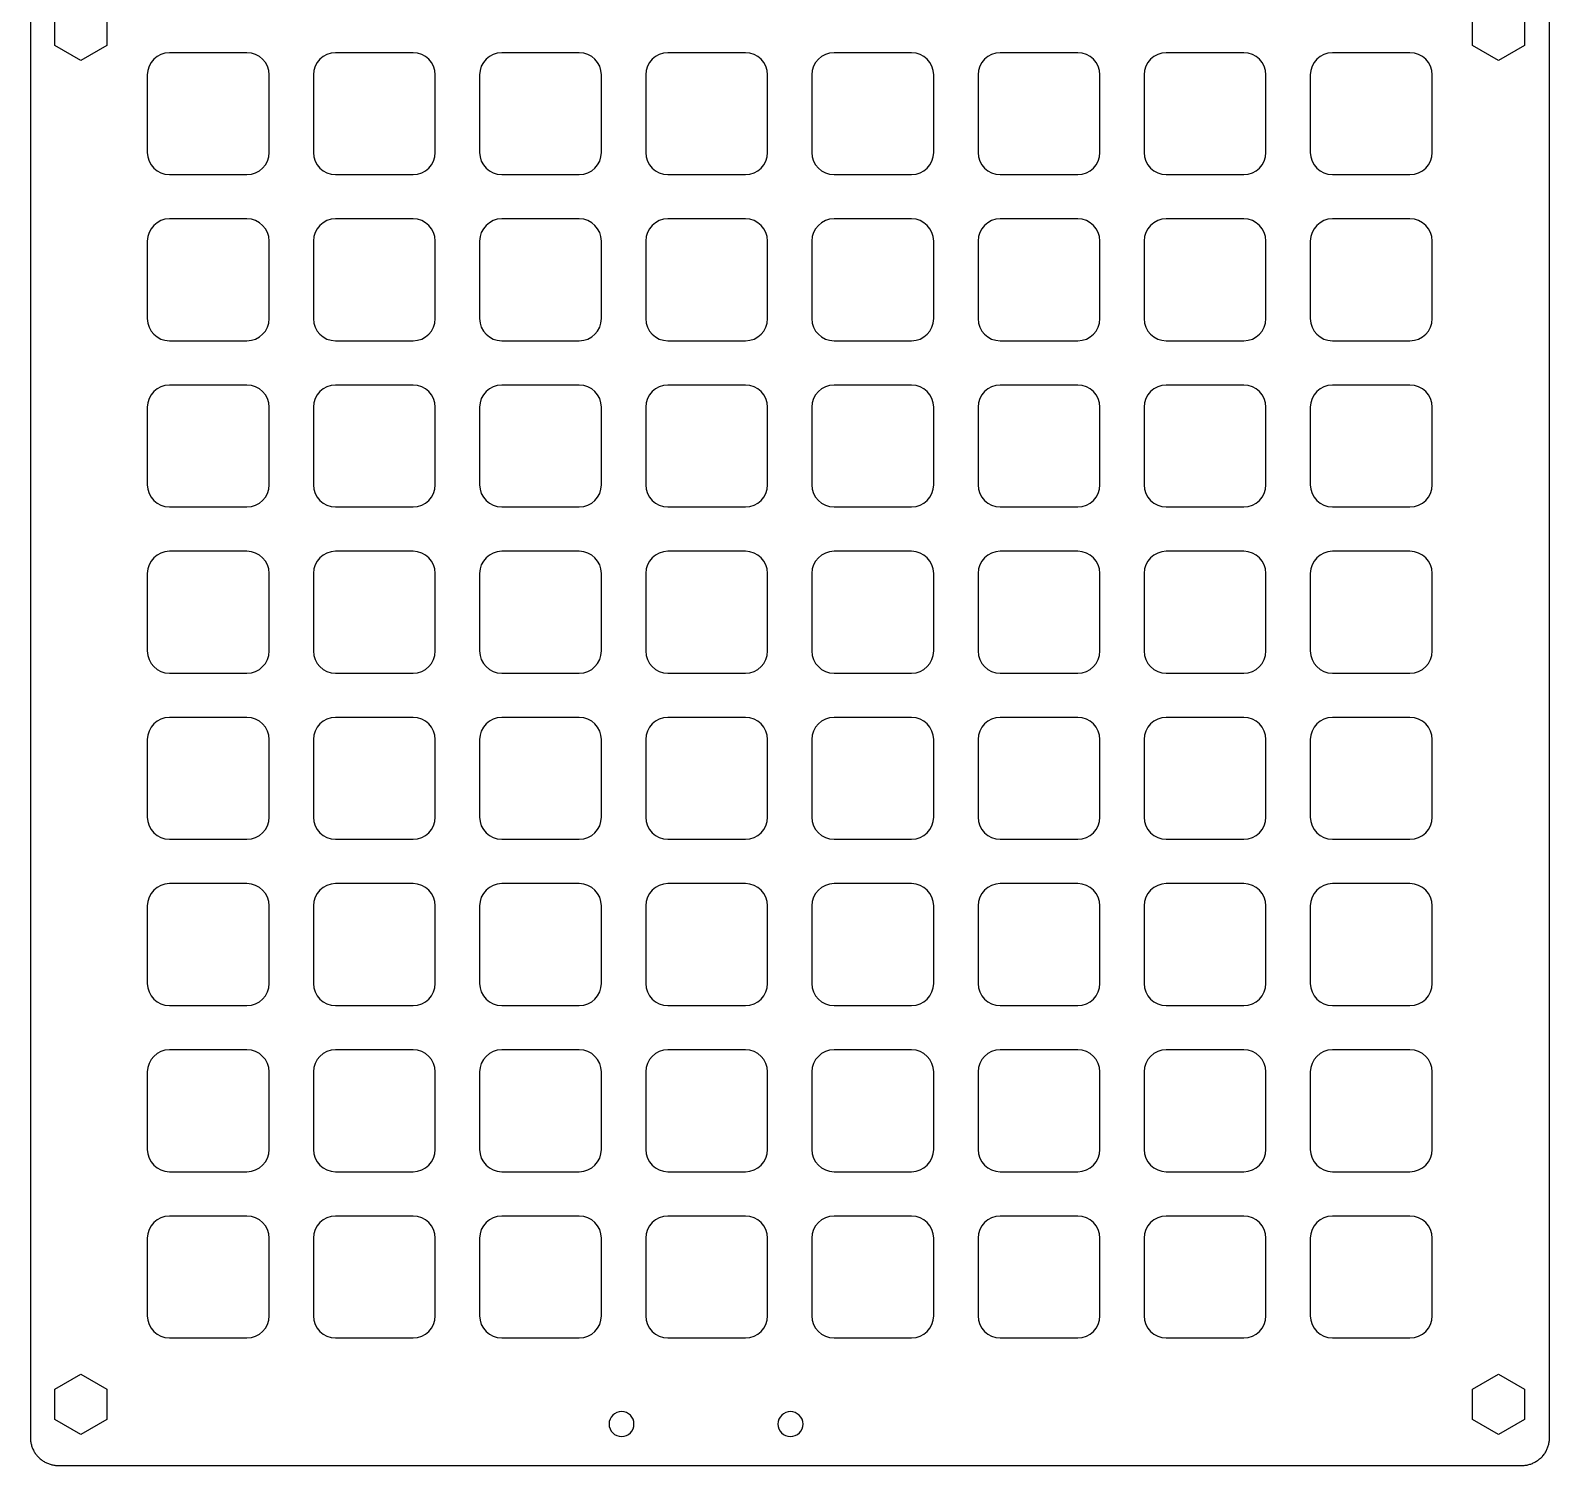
# Model space of a CAD drawing. Extents: x 6 to 603, y -295 to -9.
# Drawn here: x 169.6 to 306.8, y -282.4 to -152.9 of the extents above; entities that cross this region are included whole.
import ezdxf

# ---------------------------------------------------------------- set-up
doc = ezdxf.new("R2010")
doc.units = 0
doc.layers.add('5MM_SPACER', color=7, linetype='CONTINUOUS')

# ---------------------------------------------------------------- blocks, each defined once
blk = doc.blocks.new('BLOCK_52')
at = {"layer": '5MM_SPACER'}
for points in [[(189.17, -154.92), (190.28, -154.92), (191.17, -155.82), (191.17, -156.92), (191.17, -156.92), (191.17, -163.92), (191.17, -163.92), (191.17, -165.03), (190.28, -165.92), (189.17, -165.92), (189.17, -165.92), (182.17, -165.92), (182.17, -165.92), (181.07, -165.92), (180.17, -165.03), (180.17, -163.92), (180.17, -163.92), (180.17, -156.92), (180.17, -156.92), (180.17, -155.82), (181.07, -154.92), (182.17, -154.92), (182.17, -154.92), (189.17, -154.92), (189.17, -154.92)], [(204.17, -154.92), (205.28, -154.92), (206.17, -155.82), (206.17, -156.92), (206.17, -156.92), (206.17, -163.92), (206.17, -163.92), (206.17, -165.03), (205.28, -165.92), (204.17, -165.92), (204.17, -165.92), (197.17, -165.92), (197.17, -165.92), (196.07, -165.92), (195.17, -165.03), (195.17, -163.92), (195.17, -163.92), (195.17, -156.92), (195.17, -156.92), (195.17, -155.82), (196.07, -154.92), (197.17, -154.92), (197.17, -154.92), (204.17, -154.92), (204.17, -154.92)], [(219.17, -154.92), (220.28, -154.92), (221.17, -155.82), (221.17, -156.92), (221.17, -156.92), (221.17, -163.92), (221.17, -163.92), (221.17, -165.03), (220.28, -165.92), (219.17, -165.92), (219.17, -165.92), (212.17, -165.92), (212.17, -165.92), (211.07, -165.92), (210.17, -165.03), (210.17, -163.92), (210.17, -163.92), (210.17, -156.92), (210.17, -156.92), (210.17, -155.82), (211.07, -154.92), (212.17, -154.92), (212.17, -154.92), (219.17, -154.92), (219.17, -154.92)], [(234.17, -154.92), (235.28, -154.92), (236.17, -155.82), (236.17, -156.92), (236.17, -156.92), (236.17, -163.92), (236.17, -163.92), (236.17, -165.03), (235.28, -165.92), (234.17, -165.92), (234.17, -165.92), (227.17, -165.92), (227.17, -165.92), (226.07, -165.92), (225.17, -165.03), (225.17, -163.92), (225.17, -163.92), (225.17, -156.92), (225.17, -156.92), (225.17, -155.82), (226.07, -154.92), (227.17, -154.92), (227.17, -154.92), (234.17, -154.92), (234.17, -154.92)], [(249.17, -154.92), (250.28, -154.92), (251.17, -155.82), (251.17, -156.92), (251.17, -156.92), (251.17, -163.92), (251.17, -163.92), (251.17, -165.03), (250.28, -165.92), (249.17, -165.92), (249.17, -165.92), (242.17, -165.92), (242.17, -165.92), (241.07, -165.92), (240.17, -165.03), (240.17, -163.92), (240.17, -163.92), (240.17, -156.92), (240.17, -156.92), (240.17, -155.82), (241.07, -154.92), (242.17, -154.92), (242.17, -154.92), (249.17, -154.92), (249.17, -154.92)], [(264.17, -154.92), (265.28, -154.92), (266.17, -155.82), (266.17, -156.92), (266.17, -156.92), (266.17, -163.92), (266.17, -163.92), (266.17, -165.03), (265.28, -165.92), (264.17, -165.92), (264.17, -165.92), (257.17, -165.92), (257.17, -165.92), (256.07, -165.92), (255.17, -165.03), (255.17, -163.92), (255.17, -163.92), (255.17, -156.92), (255.17, -156.92), (255.17, -155.82), (256.07, -154.92), (257.17, -154.92), (257.17, -154.92), (264.17, -154.92), (264.17, -154.92)], [(279.17, -154.92), (280.28, -154.92), (281.17, -155.82), (281.17, -156.92), (281.17, -156.92), (281.17, -163.92), (281.17, -163.92), (281.17, -165.03), (280.28, -165.92), (279.17, -165.92), (279.17, -165.92), (272.17, -165.92), (272.17, -165.92), (271.07, -165.92), (270.17, -165.03), (270.17, -163.92), (270.17, -163.92), (270.17, -156.92), (270.17, -156.92), (270.17, -155.82), (271.07, -154.92), (272.17, -154.92), (272.17, -154.92), (279.17, -154.92), (279.17, -154.92)], [(294.17, -154.92), (295.28, -154.92), (296.17, -155.82), (296.17, -156.92), (296.17, -156.92), (296.17, -163.92), (296.17, -163.92), (296.17, -165.03), (295.28, -165.92), (294.17, -165.92), (294.17, -165.92), (287.17, -165.92), (287.17, -165.92), (286.07, -165.92), (285.17, -165.03), (285.17, -163.92), (285.17, -163.92), (285.17, -156.92), (285.17, -156.92), (285.17, -155.82), (286.07, -154.92), (287.17, -154.92), (287.17, -154.92), (294.17, -154.92), (294.17, -154.92)], [(189.17, -169.92), (190.28, -169.92), (191.17, -170.82), (191.17, -171.92), (191.17, -171.92), (191.17, -178.92), (191.17, -178.92), (191.17, -180.03), (190.28, -180.92), (189.17, -180.92), (189.17, -180.92), (182.17, -180.92), (182.17, -180.92), (181.07, -180.92), (180.17, -180.03), (180.17, -178.92), (180.17, -178.92), (180.17, -171.92), (180.17, -171.92), (180.17, -170.82), (181.07, -169.92), (182.17, -169.92), (182.17, -169.92), (189.17, -169.92), (189.17, -169.92)], [(204.17, -169.92), (205.28, -169.92), (206.17, -170.82), (206.17, -171.92), (206.17, -171.92), (206.17, -178.92), (206.17, -178.92), (206.17, -180.03), (205.28, -180.92), (204.17, -180.92), (204.17, -180.92), (197.17, -180.92), (197.17, -180.92), (196.07, -180.92), (195.17, -180.03), (195.17, -178.92), (195.17, -178.92), (195.17, -171.92), (195.17, -171.92), (195.17, -170.82), (196.07, -169.92), (197.17, -169.92), (197.17, -169.92), (204.17, -169.92), (204.17, -169.92)], [(219.17, -169.92), (220.28, -169.92), (221.17, -170.82), (221.17, -171.92), (221.17, -171.92), (221.17, -178.92), (221.17, -178.92), (221.17, -180.03), (220.28, -180.92), (219.17, -180.92), (219.17, -180.92), (212.17, -180.92), (212.17, -180.92), (211.07, -180.92), (210.17, -180.03), (210.17, -178.92), (210.17, -178.92), (210.17, -171.92), (210.17, -171.92), (210.17, -170.82), (211.07, -169.92), (212.17, -169.92), (212.17, -169.92), (219.17, -169.92), (219.17, -169.92)], [(234.17, -169.92), (235.28, -169.92), (236.17, -170.82), (236.17, -171.92), (236.17, -171.92), (236.17, -178.92), (236.17, -178.92), (236.17, -180.03), (235.28, -180.92), (234.17, -180.92), (234.17, -180.92), (227.17, -180.92), (227.17, -180.92), (226.07, -180.92), (225.17, -180.03), (225.17, -178.92), (225.17, -178.92), (225.17, -171.92), (225.17, -171.92), (225.17, -170.82), (226.07, -169.92), (227.17, -169.92), (227.17, -169.92), (234.17, -169.92), (234.17, -169.92)], [(249.17, -169.92), (250.28, -169.92), (251.17, -170.82), (251.17, -171.92), (251.17, -171.92), (251.17, -178.92), (251.17, -178.92), (251.17, -180.03), (250.28, -180.92), (249.17, -180.92), (249.17, -180.92), (242.17, -180.92), (242.17, -180.92), (241.07, -180.92), (240.17, -180.03), (240.17, -178.92), (240.17, -178.92), (240.17, -171.92), (240.17, -171.92), (240.17, -170.82), (241.07, -169.92), (242.17, -169.92), (242.17, -169.92), (249.17, -169.92), (249.17, -169.92)], [(264.17, -169.92), (265.28, -169.92), (266.17, -170.82), (266.17, -171.92), (266.17, -171.92), (266.17, -178.92), (266.17, -178.92), (266.17, -180.03), (265.28, -180.92), (264.17, -180.92), (264.17, -180.92), (257.17, -180.92), (257.17, -180.92), (256.07, -180.92), (255.17, -180.03), (255.17, -178.92), (255.17, -178.92), (255.17, -171.92), (255.17, -171.92), (255.17, -170.82), (256.07, -169.92), (257.17, -169.92), (257.17, -169.92), (264.17, -169.92), (264.17, -169.92)], [(279.17, -169.92), (280.28, -169.92), (281.17, -170.82), (281.17, -171.92), (281.17, -171.92), (281.17, -178.92), (281.17, -178.92), (281.17, -180.03), (280.28, -180.92), (279.17, -180.92), (279.17, -180.92), (272.17, -180.92), (272.17, -180.92), (271.07, -180.92), (270.17, -180.03), (270.17, -178.92), (270.17, -178.92), (270.17, -171.92), (270.17, -171.92), (270.17, -170.82), (271.07, -169.92), (272.17, -169.92), (272.17, -169.92), (279.17, -169.92), (279.17, -169.92)], [(294.17, -169.92), (295.28, -169.92), (296.17, -170.82), (296.17, -171.92), (296.17, -171.92), (296.17, -178.92), (296.17, -178.92), (296.17, -180.03), (295.28, -180.92), (294.17, -180.92), (294.17, -180.92), (287.17, -180.92), (287.17, -180.92), (286.07, -180.92), (285.17, -180.03), (285.17, -178.92), (285.17, -178.92), (285.17, -171.92), (285.17, -171.92), (285.17, -170.82), (286.07, -169.92), (287.17, -169.92), (287.17, -169.92), (294.17, -169.92), (294.17, -169.92)], [(189.17, -184.92), (190.28, -184.92), (191.17, -185.82), (191.17, -186.92), (191.17, -186.92), (191.17, -193.92), (191.17, -193.92), (191.17, -195.02), (190.28, -195.92), (189.17, -195.92), (189.17, -195.92), (182.17, -195.92), (182.17, -195.92), (181.07, -195.92), (180.17, -195.02), (180.17, -193.92), (180.17, -193.92), (180.17, -186.92), (180.17, -186.92), (180.17, -185.82), (181.07, -184.92), (182.17, -184.92), (182.17, -184.92), (189.17, -184.92), (189.17, -184.92)], [(204.17, -184.92), (205.28, -184.92), (206.17, -185.82), (206.17, -186.92), (206.17, -186.92), (206.17, -193.92), (206.17, -193.92), (206.17, -195.02), (205.28, -195.92), (204.17, -195.92), (204.17, -195.92), (197.17, -195.92), (197.17, -195.92), (196.07, -195.92), (195.17, -195.02), (195.17, -193.92), (195.17, -193.92), (195.17, -186.92), (195.17, -186.92), (195.17, -185.82), (196.07, -184.92), (197.17, -184.92), (197.17, -184.92), (204.17, -184.92), (204.17, -184.92)], [(219.17, -184.92), (220.28, -184.92), (221.17, -185.82), (221.17, -186.92), (221.17, -186.92), (221.17, -193.92), (221.17, -193.92), (221.17, -195.02), (220.28, -195.92), (219.17, -195.92), (219.17, -195.92), (212.17, -195.92), (212.17, -195.92), (211.07, -195.92), (210.17, -195.02), (210.17, -193.92), (210.17, -193.92), (210.17, -186.92), (210.17, -186.92), (210.17, -185.82), (211.07, -184.92), (212.17, -184.92), (212.17, -184.92), (219.17, -184.92), (219.17, -184.92)], [(234.17, -184.92), (235.28, -184.92), (236.17, -185.82), (236.17, -186.92), (236.17, -186.92), (236.17, -193.92), (236.17, -193.92), (236.17, -195.02), (235.28, -195.92), (234.17, -195.92), (234.17, -195.92), (227.17, -195.92), (227.17, -195.92), (226.07, -195.92), (225.17, -195.02), (225.17, -193.92), (225.17, -193.92), (225.17, -186.92), (225.17, -186.92), (225.17, -185.82), (226.07, -184.92), (227.17, -184.92), (227.17, -184.92), (234.17, -184.92), (234.17, -184.92)], [(249.17, -184.92), (250.28, -184.92), (251.17, -185.82), (251.17, -186.92), (251.17, -186.92), (251.17, -193.92), (251.17, -193.92), (251.17, -195.02), (250.28, -195.92), (249.17, -195.92), (249.17, -195.92), (242.17, -195.92), (242.17, -195.92), (241.07, -195.92), (240.17, -195.02), (240.17, -193.92), (240.17, -193.92), (240.17, -186.92), (240.17, -186.92), (240.17, -185.82), (241.07, -184.92), (242.17, -184.92), (242.17, -184.92), (249.17, -184.92), (249.17, -184.92)], [(264.17, -184.92), (265.28, -184.92), (266.17, -185.82), (266.17, -186.92), (266.17, -186.92), (266.17, -193.92), (266.17, -193.92), (266.17, -195.02), (265.28, -195.92), (264.17, -195.92), (264.17, -195.92), (257.17, -195.92), (257.17, -195.92), (256.07, -195.92), (255.17, -195.02), (255.17, -193.92), (255.17, -193.92), (255.17, -186.92), (255.17, -186.92), (255.17, -185.82), (256.07, -184.92), (257.17, -184.92), (257.17, -184.92), (264.17, -184.92), (264.17, -184.92)], [(279.17, -184.92), (280.28, -184.92), (281.17, -185.82), (281.17, -186.92), (281.17, -186.92), (281.17, -193.92), (281.17, -193.92), (281.17, -195.02), (280.28, -195.92), (279.17, -195.92), (279.17, -195.92), (272.17, -195.92), (272.17, -195.92), (271.07, -195.92), (270.17, -195.02), (270.17, -193.92), (270.17, -193.92), (270.17, -186.92), (270.17, -186.92), (270.17, -185.82), (271.07, -184.92), (272.17, -184.92), (272.17, -184.92), (279.17, -184.92), (279.17, -184.92)], [(294.17, -184.92), (295.28, -184.92), (296.17, -185.82), (296.17, -186.92), (296.17, -186.92), (296.17, -193.92), (296.17, -193.92), (296.17, -195.02), (295.28, -195.92), (294.17, -195.92), (294.17, -195.92), (287.17, -195.92), (287.17, -195.92), (286.07, -195.92), (285.17, -195.02), (285.17, -193.92), (285.17, -193.92), (285.17, -186.92), (285.17, -186.92), (285.17, -185.82), (286.07, -184.92), (287.17, -184.92), (287.17, -184.92), (294.17, -184.92), (294.17, -184.92)], [(189.17, -199.92), (190.28, -199.92), (191.17, -200.82), (191.17, -201.92), (191.17, -201.92), (191.17, -208.92), (191.17, -208.92), (191.17, -210.02), (190.28, -210.92), (189.17, -210.92), (189.17, -210.92), (182.17, -210.92), (182.17, -210.92), (181.07, -210.92), (180.17, -210.02), (180.17, -208.92), (180.17, -208.92), (180.17, -201.92), (180.17, -201.92), (180.17, -200.82), (181.07, -199.92), (182.17, -199.92), (182.17, -199.92), (189.17, -199.92), (189.17, -199.92)], [(204.17, -199.92), (205.28, -199.92), (206.17, -200.82), (206.17, -201.92), (206.17, -201.92), (206.17, -208.92), (206.17, -208.92), (206.17, -210.02), (205.28, -210.92), (204.17, -210.92), (204.17, -210.92), (197.17, -210.92), (197.17, -210.92), (196.07, -210.92), (195.17, -210.02), (195.17, -208.92), (195.17, -208.92), (195.17, -201.92), (195.17, -201.92), (195.17, -200.82), (196.07, -199.92), (197.17, -199.92), (197.17, -199.92), (204.17, -199.92), (204.17, -199.92)], [(219.17, -199.92), (220.28, -199.92), (221.17, -200.82), (221.17, -201.92), (221.17, -201.92), (221.17, -208.92), (221.17, -208.92), (221.17, -210.02), (220.28, -210.92), (219.17, -210.92), (219.17, -210.92), (212.17, -210.92), (212.17, -210.92), (211.07, -210.92), (210.17, -210.02), (210.17, -208.92), (210.17, -208.92), (210.17, -201.92), (210.17, -201.92), (210.17, -200.82), (211.07, -199.92), (212.17, -199.92), (212.17, -199.92), (219.17, -199.92), (219.17, -199.92)], [(234.17, -199.92), (235.28, -199.92), (236.17, -200.82), (236.17, -201.92), (236.17, -201.92), (236.17, -208.92), (236.17, -208.92), (236.17, -210.02), (235.28, -210.92), (234.17, -210.92), (234.17, -210.92), (227.17, -210.92), (227.17, -210.92), (226.07, -210.92), (225.17, -210.02), (225.17, -208.92), (225.17, -208.92), (225.17, -201.92), (225.17, -201.92), (225.17, -200.82), (226.07, -199.92), (227.17, -199.92), (227.17, -199.92), (234.17, -199.92), (234.17, -199.92)], [(249.17, -199.92), (250.28, -199.92), (251.17, -200.82), (251.17, -201.92), (251.17, -201.92), (251.17, -208.92), (251.17, -208.92), (251.17, -210.02), (250.28, -210.92), (249.17, -210.92), (249.17, -210.92), (242.17, -210.92), (242.17, -210.92), (241.07, -210.92), (240.17, -210.02), (240.17, -208.92), (240.17, -208.92), (240.17, -201.92), (240.17, -201.92), (240.17, -200.82), (241.07, -199.92), (242.17, -199.92), (242.17, -199.92), (249.17, -199.92), (249.17, -199.92)], [(264.17, -199.92), (265.28, -199.92), (266.17, -200.82), (266.17, -201.92), (266.17, -201.92), (266.17, -208.92), (266.17, -208.92), (266.17, -210.02), (265.28, -210.92), (264.17, -210.92), (264.17, -210.92), (257.17, -210.92), (257.17, -210.92), (256.07, -210.92), (255.17, -210.02), (255.17, -208.92), (255.17, -208.92), (255.17, -201.92), (255.17, -201.92), (255.17, -200.82), (256.07, -199.92), (257.17, -199.92), (257.17, -199.92), (264.17, -199.92), (264.17, -199.92)], [(279.17, -199.92), (280.28, -199.92), (281.17, -200.82), (281.17, -201.92), (281.17, -201.92), (281.17, -208.92), (281.17, -208.92), (281.17, -210.02), (280.28, -210.92), (279.17, -210.92), (279.17, -210.92), (272.17, -210.92), (272.17, -210.92), (271.07, -210.92), (270.17, -210.02), (270.17, -208.92), (270.17, -208.92), (270.17, -201.92), (270.17, -201.92), (270.17, -200.82), (271.07, -199.92), (272.17, -199.92), (272.17, -199.92), (279.17, -199.92), (279.17, -199.92)], [(294.17, -199.92), (295.28, -199.92), (296.17, -200.82), (296.17, -201.92), (296.17, -201.92), (296.17, -208.92), (296.17, -208.92), (296.17, -210.02), (295.28, -210.92), (294.17, -210.92), (294.17, -210.92), (287.17, -210.92), (287.17, -210.92), (286.07, -210.92), (285.17, -210.02), (285.17, -208.92), (285.17, -208.92), (285.17, -201.92), (285.17, -201.92), (285.17, -200.82), (286.07, -199.92), (287.17, -199.92), (287.17, -199.92), (294.17, -199.92), (294.17, -199.92)], [(189.17, -214.92), (190.28, -214.92), (191.17, -215.82), (191.17, -216.92), (191.17, -216.92), (191.17, -223.92), (191.17, -223.92), (191.17, -225.02), (190.28, -225.92), (189.17, -225.92), (189.17, -225.92), (182.17, -225.92), (182.17, -225.92), (181.07, -225.92), (180.17, -225.02), (180.17, -223.92), (180.17, -223.92), (180.17, -216.92), (180.17, -216.92), (180.17, -215.82), (181.07, -214.92), (182.17, -214.92), (182.17, -214.92), (189.17, -214.92), (189.17, -214.92)], [(204.17, -214.92), (205.28, -214.92), (206.17, -215.82), (206.17, -216.92), (206.17, -216.92), (206.17, -223.92), (206.17, -223.92), (206.17, -225.02), (205.28, -225.92), (204.17, -225.92), (204.17, -225.92), (197.17, -225.92), (197.17, -225.92), (196.07, -225.92), (195.17, -225.02), (195.17, -223.92), (195.17, -223.92), (195.17, -216.92), (195.17, -216.92), (195.17, -215.82), (196.07, -214.92), (197.17, -214.92), (197.17, -214.92), (204.17, -214.92), (204.17, -214.92)], [(219.17, -214.92), (220.28, -214.92), (221.17, -215.82), (221.17, -216.92), (221.17, -216.92), (221.17, -223.92), (221.17, -223.92), (221.17, -225.02), (220.28, -225.92), (219.17, -225.92), (219.17, -225.92), (212.17, -225.92), (212.17, -225.92), (211.07, -225.92), (210.17, -225.02), (210.17, -223.92), (210.17, -223.92), (210.17, -216.92), (210.17, -216.92), (210.17, -215.82), (211.07, -214.92), (212.17, -214.92), (212.17, -214.92), (219.17, -214.92), (219.17, -214.92)], [(234.17, -214.92), (235.28, -214.92), (236.17, -215.82), (236.17, -216.92), (236.17, -216.92), (236.17, -223.92), (236.17, -223.92), (236.17, -225.02), (235.28, -225.92), (234.17, -225.92), (234.17, -225.92), (227.17, -225.92), (227.17, -225.92), (226.07, -225.92), (225.17, -225.02), (225.17, -223.92), (225.17, -223.92), (225.17, -216.92), (225.17, -216.92), (225.17, -215.82), (226.07, -214.92), (227.17, -214.92), (227.17, -214.92), (234.17, -214.92), (234.17, -214.92)], [(249.17, -214.92), (250.28, -214.92), (251.17, -215.82), (251.17, -216.92), (251.17, -216.92), (251.17, -223.92), (251.17, -223.92), (251.17, -225.02), (250.28, -225.92), (249.17, -225.92), (249.17, -225.92), (242.17, -225.92), (242.17, -225.92), (241.07, -225.92), (240.17, -225.02), (240.17, -223.92), (240.17, -223.92), (240.17, -216.92), (240.17, -216.92), (240.17, -215.82), (241.07, -214.92), (242.17, -214.92), (242.17, -214.92), (249.17, -214.92), (249.17, -214.92)], [(264.17, -214.92), (265.28, -214.92), (266.17, -215.82), (266.17, -216.92), (266.17, -216.92), (266.17, -223.92), (266.17, -223.92), (266.17, -225.02), (265.28, -225.92), (264.17, -225.92), (264.17, -225.92), (257.17, -225.92), (257.17, -225.92), (256.07, -225.92), (255.17, -225.02), (255.17, -223.92), (255.17, -223.92), (255.17, -216.92), (255.17, -216.92), (255.17, -215.82), (256.07, -214.92), (257.17, -214.92), (257.17, -214.92), (264.17, -214.92), (264.17, -214.92)], [(279.17, -214.92), (280.28, -214.92), (281.17, -215.82), (281.17, -216.92), (281.17, -216.92), (281.17, -223.92), (281.17, -223.92), (281.17, -225.02), (280.28, -225.92), (279.17, -225.92), (279.17, -225.92), (272.17, -225.92), (272.17, -225.92), (271.07, -225.92), (270.17, -225.02), (270.17, -223.92), (270.17, -223.92), (270.17, -216.92), (270.17, -216.92), (270.17, -215.82), (271.07, -214.92), (272.17, -214.92), (272.17, -214.92), (279.17, -214.92), (279.17, -214.92)], [(294.17, -214.92), (295.28, -214.92), (296.17, -215.82), (296.17, -216.92), (296.17, -216.92), (296.17, -223.92), (296.17, -223.92), (296.17, -225.02), (295.28, -225.92), (294.17, -225.92), (294.17, -225.92), (287.17, -225.92), (287.17, -225.92), (286.07, -225.92), (285.17, -225.02), (285.17, -223.92), (285.17, -223.92), (285.17, -216.92), (285.17, -216.92), (285.17, -215.82), (286.07, -214.92), (287.17, -214.92), (287.17, -214.92), (294.17, -214.92), (294.17, -214.92)], [(189.17, -229.92), (190.28, -229.92), (191.17, -230.82), (191.17, -231.92), (191.17, -231.92), (191.17, -238.92), (191.17, -238.92), (191.17, -240.02), (190.28, -240.92), (189.17, -240.92), (189.17, -240.92), (182.17, -240.92), (182.17, -240.92), (181.07, -240.92), (180.17, -240.02), (180.17, -238.92), (180.17, -238.92), (180.17, -231.92), (180.17, -231.92), (180.17, -230.82), (181.07, -229.92), (182.17, -229.92), (182.17, -229.92), (189.17, -229.92), (189.17, -229.92)], [(204.17, -229.92), (205.28, -229.92), (206.17, -230.82), (206.17, -231.92), (206.17, -231.92), (206.17, -238.92), (206.17, -238.92), (206.17, -240.02), (205.28, -240.92), (204.17, -240.92), (204.17, -240.92), (197.17, -240.92), (197.17, -240.92), (196.07, -240.92), (195.17, -240.02), (195.17, -238.92), (195.17, -238.92), (195.17, -231.92), (195.17, -231.92), (195.17, -230.82), (196.07, -229.92), (197.17, -229.92), (197.17, -229.92), (204.17, -229.92), (204.17, -229.92)], [(219.17, -229.92), (220.28, -229.92), (221.17, -230.82), (221.17, -231.92), (221.17, -231.92), (221.17, -238.92), (221.17, -238.92), (221.17, -240.02), (220.28, -240.92), (219.17, -240.92), (219.17, -240.92), (212.17, -240.92), (212.17, -240.92), (211.07, -240.92), (210.17, -240.02), (210.17, -238.92), (210.17, -238.92), (210.17, -231.92), (210.17, -231.92), (210.17, -230.82), (211.07, -229.92), (212.17, -229.92), (212.17, -229.92), (219.17, -229.92), (219.17, -229.92)], [(234.17, -229.92), (235.28, -229.92), (236.17, -230.82), (236.17, -231.92), (236.17, -231.92), (236.17, -238.92), (236.17, -238.92), (236.17, -240.02), (235.28, -240.92), (234.17, -240.92), (234.17, -240.92), (227.17, -240.92), (227.17, -240.92), (226.07, -240.92), (225.17, -240.02), (225.17, -238.92), (225.17, -238.92), (225.17, -231.92), (225.17, -231.92), (225.17, -230.82), (226.07, -229.92), (227.17, -229.92), (227.17, -229.92), (234.17, -229.92), (234.17, -229.92)], [(249.17, -229.92), (250.28, -229.92), (251.17, -230.82), (251.17, -231.92), (251.17, -231.92), (251.17, -238.92), (251.17, -238.92), (251.17, -240.02), (250.28, -240.92), (249.17, -240.92), (249.17, -240.92), (242.17, -240.92), (242.17, -240.92), (241.07, -240.92), (240.17, -240.02), (240.17, -238.92), (240.17, -238.92), (240.17, -231.92), (240.17, -231.92), (240.17, -230.82), (241.07, -229.92), (242.17, -229.92), (242.17, -229.92), (249.17, -229.92), (249.17, -229.92)], [(264.17, -229.92), (265.28, -229.92), (266.17, -230.82), (266.17, -231.92), (266.17, -231.92), (266.17, -238.92), (266.17, -238.92), (266.17, -240.02), (265.28, -240.92), (264.17, -240.92), (264.17, -240.92), (257.17, -240.92), (257.17, -240.92), (256.07, -240.92), (255.17, -240.02), (255.17, -238.92), (255.17, -238.92), (255.17, -231.92), (255.17, -231.92), (255.17, -230.82), (256.07, -229.92), (257.17, -229.92), (257.17, -229.92), (264.17, -229.92), (264.17, -229.92)], [(279.17, -229.92), (280.28, -229.92), (281.17, -230.82), (281.17, -231.92), (281.17, -231.92), (281.17, -238.92), (281.17, -238.92), (281.17, -240.02), (280.28, -240.92), (279.17, -240.92), (279.17, -240.92), (272.17, -240.92), (272.17, -240.92), (271.07, -240.92), (270.17, -240.02), (270.17, -238.92), (270.17, -238.92), (270.17, -231.92), (270.17, -231.92), (270.17, -230.82), (271.07, -229.92), (272.17, -229.92), (272.17, -229.92), (279.17, -229.92), (279.17, -229.92)], [(294.17, -229.92), (295.28, -229.92), (296.17, -230.82), (296.17, -231.92), (296.17, -231.92), (296.17, -238.92), (296.17, -238.92), (296.17, -240.02), (295.28, -240.92), (294.17, -240.92), (294.17, -240.92), (287.17, -240.92), (287.17, -240.92), (286.07, -240.92), (285.17, -240.02), (285.17, -238.92), (285.17, -238.92), (285.17, -231.92), (285.17, -231.92), (285.17, -230.82), (286.07, -229.92), (287.17, -229.92), (287.17, -229.92), (294.17, -229.92), (294.17, -229.92)], [(189.17, -244.92), (190.28, -244.92), (191.17, -245.82), (191.17, -246.92), (191.17, -246.92), (191.17, -253.92), (191.17, -253.92), (191.17, -255.02), (190.28, -255.92), (189.17, -255.92), (189.17, -255.92), (182.17, -255.92), (182.17, -255.92), (181.07, -255.92), (180.17, -255.02), (180.17, -253.92), (180.17, -253.92), (180.17, -246.92), (180.17, -246.92), (180.17, -245.82), (181.07, -244.92), (182.17, -244.92), (182.17, -244.92), (189.17, -244.92), (189.17, -244.92)], [(204.17, -244.92), (205.28, -244.92), (206.17, -245.82), (206.17, -246.92), (206.17, -246.92), (206.17, -253.92), (206.17, -253.92), (206.17, -255.02), (205.28, -255.92), (204.17, -255.92), (204.17, -255.92), (197.17, -255.92), (197.17, -255.92), (196.07, -255.92), (195.17, -255.02), (195.17, -253.92), (195.17, -253.92), (195.17, -246.92), (195.17, -246.92), (195.17, -245.82), (196.07, -244.92), (197.17, -244.92), (197.17, -244.92), (204.17, -244.92), (204.17, -244.92)], [(219.17, -244.92), (220.28, -244.92), (221.17, -245.82), (221.17, -246.92), (221.17, -246.92), (221.17, -253.92), (221.17, -253.92), (221.17, -255.02), (220.28, -255.92), (219.17, -255.92), (219.17, -255.92), (212.17, -255.92), (212.17, -255.92), (211.07, -255.92), (210.17, -255.02), (210.17, -253.92), (210.17, -253.92), (210.17, -246.92), (210.17, -246.92), (210.17, -245.82), (211.07, -244.92), (212.17, -244.92), (212.17, -244.92), (219.17, -244.92), (219.17, -244.92)], [(234.17, -244.92), (235.28, -244.92), (236.17, -245.82), (236.17, -246.92), (236.17, -246.92), (236.17, -253.92), (236.17, -253.92), (236.17, -255.02), (235.28, -255.92), (234.17, -255.92), (234.17, -255.92), (227.17, -255.92), (227.17, -255.92), (226.07, -255.92), (225.17, -255.02), (225.17, -253.92), (225.17, -253.92), (225.17, -246.92), (225.17, -246.92), (225.17, -245.82), (226.07, -244.92), (227.17, -244.92), (227.17, -244.92), (234.17, -244.92), (234.17, -244.92)], [(249.17, -244.92), (250.28, -244.92), (251.17, -245.82), (251.17, -246.92), (251.17, -246.92), (251.17, -253.92), (251.17, -253.92), (251.17, -255.02), (250.28, -255.92), (249.17, -255.92), (249.17, -255.92), (242.17, -255.92), (242.17, -255.92), (241.07, -255.92), (240.17, -255.02), (240.17, -253.92), (240.17, -253.92), (240.17, -246.92), (240.17, -246.92), (240.17, -245.82), (241.07, -244.92), (242.17, -244.92), (242.17, -244.92), (249.17, -244.92), (249.17, -244.92)], [(264.17, -244.92), (265.28, -244.92), (266.17, -245.82), (266.17, -246.92), (266.17, -246.92), (266.17, -253.92), (266.17, -253.92), (266.17, -255.02), (265.28, -255.92), (264.17, -255.92), (264.17, -255.92), (257.17, -255.92), (257.17, -255.92), (256.07, -255.92), (255.17, -255.02), (255.17, -253.92), (255.17, -253.92), (255.17, -246.92), (255.17, -246.92), (255.17, -245.82), (256.07, -244.92), (257.17, -244.92), (257.17, -244.92), (264.17, -244.92), (264.17, -244.92)], [(279.17, -244.92), (280.28, -244.92), (281.17, -245.82), (281.17, -246.92), (281.17, -246.92), (281.17, -253.92), (281.17, -253.92), (281.17, -255.02), (280.28, -255.92), (279.17, -255.92), (279.17, -255.92), (272.17, -255.92), (272.17, -255.92), (271.07, -255.92), (270.17, -255.02), (270.17, -253.92), (270.17, -253.92), (270.17, -246.92), (270.17, -246.92), (270.17, -245.82), (271.07, -244.92), (272.17, -244.92), (272.17, -244.92), (279.17, -244.92), (279.17, -244.92)], [(294.17, -244.92), (295.28, -244.92), (296.17, -245.82), (296.17, -246.92), (296.17, -246.92), (296.17, -253.92), (296.17, -253.92), (296.17, -255.02), (295.28, -255.92), (294.17, -255.92), (294.17, -255.92), (287.17, -255.92), (287.17, -255.92), (286.07, -255.92), (285.17, -255.02), (285.17, -253.92), (285.17, -253.92), (285.17, -246.92), (285.17, -246.92), (285.17, -245.82), (286.07, -244.92), (287.17, -244.92), (287.17, -244.92), (294.17, -244.92), (294.17, -244.92)], [(189.17, -259.92), (190.28, -259.92), (191.17, -260.82), (191.17, -261.92), (191.17, -261.92), (191.17, -268.92), (191.17, -268.92), (191.17, -270.03), (190.28, -270.92), (189.17, -270.92), (189.17, -270.92), (182.17, -270.92), (182.17, -270.92), (181.07, -270.92), (180.17, -270.03), (180.17, -268.92), (180.17, -268.92), (180.17, -261.92), (180.17, -261.92), (180.17, -260.82), (181.07, -259.92), (182.17, -259.92), (182.17, -259.92), (189.17, -259.92), (189.17, -259.92)], [(204.17, -259.92), (205.28, -259.92), (206.17, -260.82), (206.17, -261.92), (206.17, -261.92), (206.17, -268.92), (206.17, -268.92), (206.17, -270.03), (205.28, -270.92), (204.17, -270.92), (204.17, -270.92), (197.17, -270.92), (197.17, -270.92), (196.07, -270.92), (195.17, -270.03), (195.17, -268.92), (195.17, -268.92), (195.17, -261.92), (195.17, -261.92), (195.17, -260.82), (196.07, -259.92), (197.17, -259.92), (197.17, -259.92), (204.17, -259.92), (204.17, -259.92)], [(219.17, -259.92), (220.28, -259.92), (221.17, -260.82), (221.17, -261.92), (221.17, -261.92), (221.17, -268.92), (221.17, -268.92), (221.17, -270.03), (220.28, -270.92), (219.17, -270.92), (219.17, -270.92), (212.17, -270.92), (212.17, -270.92), (211.07, -270.92), (210.17, -270.03), (210.17, -268.92), (210.17, -268.92), (210.17, -261.92), (210.17, -261.92), (210.17, -260.82), (211.07, -259.92), (212.17, -259.92), (212.17, -259.92), (219.17, -259.92), (219.17, -259.92)], [(234.17, -259.92), (235.28, -259.92), (236.17, -260.82), (236.17, -261.92), (236.17, -261.92), (236.17, -268.92), (236.17, -268.92), (236.17, -270.03), (235.28, -270.92), (234.17, -270.92), (234.17, -270.92), (227.17, -270.92), (227.17, -270.92), (226.07, -270.92), (225.17, -270.03), (225.17, -268.92), (225.17, -268.92), (225.17, -261.92), (225.17, -261.92), (225.17, -260.82), (226.07, -259.92), (227.17, -259.92), (227.17, -259.92), (234.17, -259.92), (234.17, -259.92)], [(249.17, -259.92), (250.28, -259.92), (251.17, -260.82), (251.17, -261.92), (251.17, -261.92), (251.17, -268.92), (251.17, -268.92), (251.17, -270.03), (250.28, -270.92), (249.17, -270.92), (249.17, -270.92), (242.17, -270.92), (242.17, -270.92), (241.07, -270.92), (240.17, -270.03), (240.17, -268.92), (240.17, -268.92), (240.17, -261.92), (240.17, -261.92), (240.17, -260.82), (241.07, -259.92), (242.17, -259.92), (242.17, -259.92), (249.17, -259.92), (249.17, -259.92)], [(264.17, -259.92), (265.28, -259.92), (266.17, -260.82), (266.17, -261.92), (266.17, -261.92), (266.17, -268.92), (266.17, -268.92), (266.17, -270.03), (265.28, -270.92), (264.17, -270.92), (264.17, -270.92), (257.17, -270.92), (257.17, -270.92), (256.07, -270.92), (255.17, -270.03), (255.17, -268.92), (255.17, -268.92), (255.17, -261.92), (255.17, -261.92), (255.17, -260.82), (256.07, -259.92), (257.17, -259.92), (257.17, -259.92), (264.17, -259.92), (264.17, -259.92)], [(279.17, -259.92), (280.28, -259.92), (281.17, -260.82), (281.17, -261.92), (281.17, -261.92), (281.17, -268.92), (281.17, -268.92), (281.17, -270.03), (280.28, -270.92), (279.17, -270.92), (279.17, -270.92), (272.17, -270.92), (272.17, -270.92), (271.07, -270.92), (270.17, -270.03), (270.17, -268.92), (270.17, -268.92), (270.17, -261.92), (270.17, -261.92), (270.17, -260.82), (271.07, -259.92), (272.17, -259.92), (272.17, -259.92), (279.17, -259.92), (279.17, -259.92)], [(294.17, -259.92), (295.28, -259.92), (296.17, -260.82), (296.17, -261.92), (296.17, -261.92), (296.17, -268.92), (296.17, -268.92), (296.17, -270.03), (295.28, -270.92), (294.17, -270.92), (294.17, -270.92), (287.17, -270.92), (287.17, -270.92), (286.07, -270.92), (285.17, -270.03), (285.17, -268.92), (285.17, -268.92), (285.17, -261.92), (285.17, -261.92), (285.17, -260.82), (286.07, -259.92), (287.17, -259.92), (287.17, -259.92), (294.17, -259.92), (294.17, -259.92)]]:
    blk.add_open_spline(points, degree=3, knots=[0, 0, 0, 0, 1, 1, 1, 2, 2, 2, 3, 3, 3, 4, 4, 4, 5, 5, 5, 6, 6, 6, 7, 7, 7, 8, 8, 8, 8], dxfattribs=at)
blk = doc.blocks.new('BLOCK_55')
at = {"layer": '5MM_SPACER'}
for points in [[(176.52, -30.27), (174.17, -31.63), (171.82, -30.27), (171.82, -27.56), (174.17, -26.2), (176.52, -27.56), (176.52, -30.27)], [(304.52, -30.27), (302.17, -31.63), (299.82, -30.27), (299.82, -27.56), (302.17, -26.2), (304.52, -27.56), (304.52, -30.27)], [(176.52, -154.28), (174.17, -155.63), (171.82, -154.28), (171.82, -151.56), (174.17, -150.2), (176.52, -151.56), (176.52, -154.28)], [(304.52, -154.27), (302.17, -155.63), (299.82, -154.27), (299.82, -151.56), (302.17, -150.2), (304.52, -151.56), (304.52, -154.27)], [(176.52, -278.28), (174.17, -279.63), (171.82, -278.28), (171.82, -275.56), (174.17, -274.2), (176.52, -275.56), (176.52, -278.28)], [(304.52, -278.28), (302.17, -279.63), (299.82, -278.28), (299.82, -275.56), (302.17, -274.2), (304.52, -275.56), (304.52, -278.28)]]:
    blk.add_lwpolyline(points, dxfattribs=at)
blk = doc.blocks.new('BLOCK_54')
at = {"layer": '5MM_SPACER'}
blk.add_blockref('BLOCK_55', (0, 0), dxfattribs=at)
blk = doc.blocks.new('BLOCK_56')
at = {"layer": '5MM_SPACER'}
for points in [[(224.11, -278.7), (224.11, -279.32), (223.61, -279.82), (222.99, -279.82), (222.37, -279.82), (221.86, -279.32), (221.86, -278.7), (221.86, -278.07), (222.37, -277.57), (222.99, -277.57), (223.61, -277.57), (224.11, -278.07), (224.11, -278.7)], [(239.39, -278.7), (239.39, -279.32), (238.85, -279.82), (238.23, -279.82), (237.61, -279.82), (237.11, -279.32), (237.11, -278.7), (237.11, -278.07), (237.64, -277.57), (238.26, -277.57), (238.8, -277.57), (239.39, -278.07), (239.39, -278.7)]]:
    blk.add_open_spline(points, degree=3, knots=[0, 0, 0, 0, 1, 1, 1, 2, 2, 2, 3, 3, 3, 4, 4, 4, 4], dxfattribs=at)
blk = doc.blocks.new('BLOCK_53')
at = {"layer": '5MM_SPACER'}
for name in ['BLOCK_54', 'BLOCK_56']:
    blk.add_blockref(name, (0, 0), dxfattribs=at)
blk = doc.blocks.new('BLOCK_57')
at = {"layer": '5MM_SPACER'}
for points in [[(169.62, -25.91), (169.62, -279.91)], [(306.78, -279.91), (306.78, -25.91)], [(169.62, -279.91), (169.62, -279.99), (169.62, -280.08), (169.63, -280.16), (169.64, -280.24), (169.65, -280.33), (169.67, -280.41), (169.69, -280.49), (169.71, -280.58), (169.73, -280.66), (169.76, -280.74), (169.79, -280.82), (169.82, -280.9), (169.85, -280.97), (169.89, -281.05), (169.93, -281.13), (169.97, -281.2), (170.01, -281.27), (170.06, -281.34), (170.11, -281.41), (170.16, -281.48), (170.21, -281.54), (170.27, -281.61), (170.33, -281.67), (170.39, -281.73), (170.45, -281.79), (170.51, -281.84), (170.58, -281.9), (170.65, -281.95), (170.71, -282), (170.78, -282.04), (170.86, -282.09), (170.93, -282.13), (171, -282.17), (171.08, -282.21), (171.16, -282.24), (171.24, -282.27), (171.32, -282.3), (171.4, -282.33), (171.48, -282.35), (171.56, -282.38), (171.64, -282.39), (171.73, -282.41), (171.81, -282.42), (171.89, -282.43), (171.98, -282.44), (172.06, -282.45), (172.15, -282.45), (172.16, -282.45)], [(304.24, -282.45), (304.32, -282.45), (304.41, -282.44), (304.49, -282.43), (304.57, -282.42), (304.66, -282.41), (304.74, -282.4), (304.82, -282.38), (304.91, -282.36), (304.99, -282.33), (305.07, -282.31), (305.15, -282.28), (305.23, -282.25), (305.3, -282.21), (305.38, -282.18), (305.45, -282.14), (305.53, -282.09), (305.6, -282.05), (305.67, -282), (305.74, -281.95), (305.81, -281.9), (305.87, -281.85), (305.94, -281.79), (306, -281.74), (306.06, -281.68), (306.12, -281.62), (306.17, -281.55), (306.23, -281.49), (306.28, -281.42), (306.33, -281.35), (306.37, -281.28), (306.42, -281.21), (306.46, -281.13), (306.5, -281.06), (306.54, -280.98), (306.57, -280.91), (306.6, -280.83), (306.63, -280.75), (306.66, -280.67), (306.68, -280.59), (306.71, -280.5), (306.72, -280.42), (306.74, -280.34), (306.75, -280.26), (306.76, -280.17), (306.77, -280.09), (306.77, -280), (306.78, -279.92), (306.78, -279.91)], [(172.16, -282.45), (304.24, -282.45)]]:
    blk.add_lwpolyline(points, dxfattribs=at)
blk = doc.blocks.new('BLOCK_51')
at = {"layer": '5MM_SPACER'}
for name in ['BLOCK_57', 'BLOCK_53', 'BLOCK_52']:
    blk.add_blockref(name, (0, 0), dxfattribs=at)

msp = doc.modelspace()

# ---------------------------------------------------------------- block references
at = {"layer": '5MM_SPACER'}
msp.add_blockref('BLOCK_51', (0, 0), dxfattribs=at)

doc.saveas('drawing.dxf')
